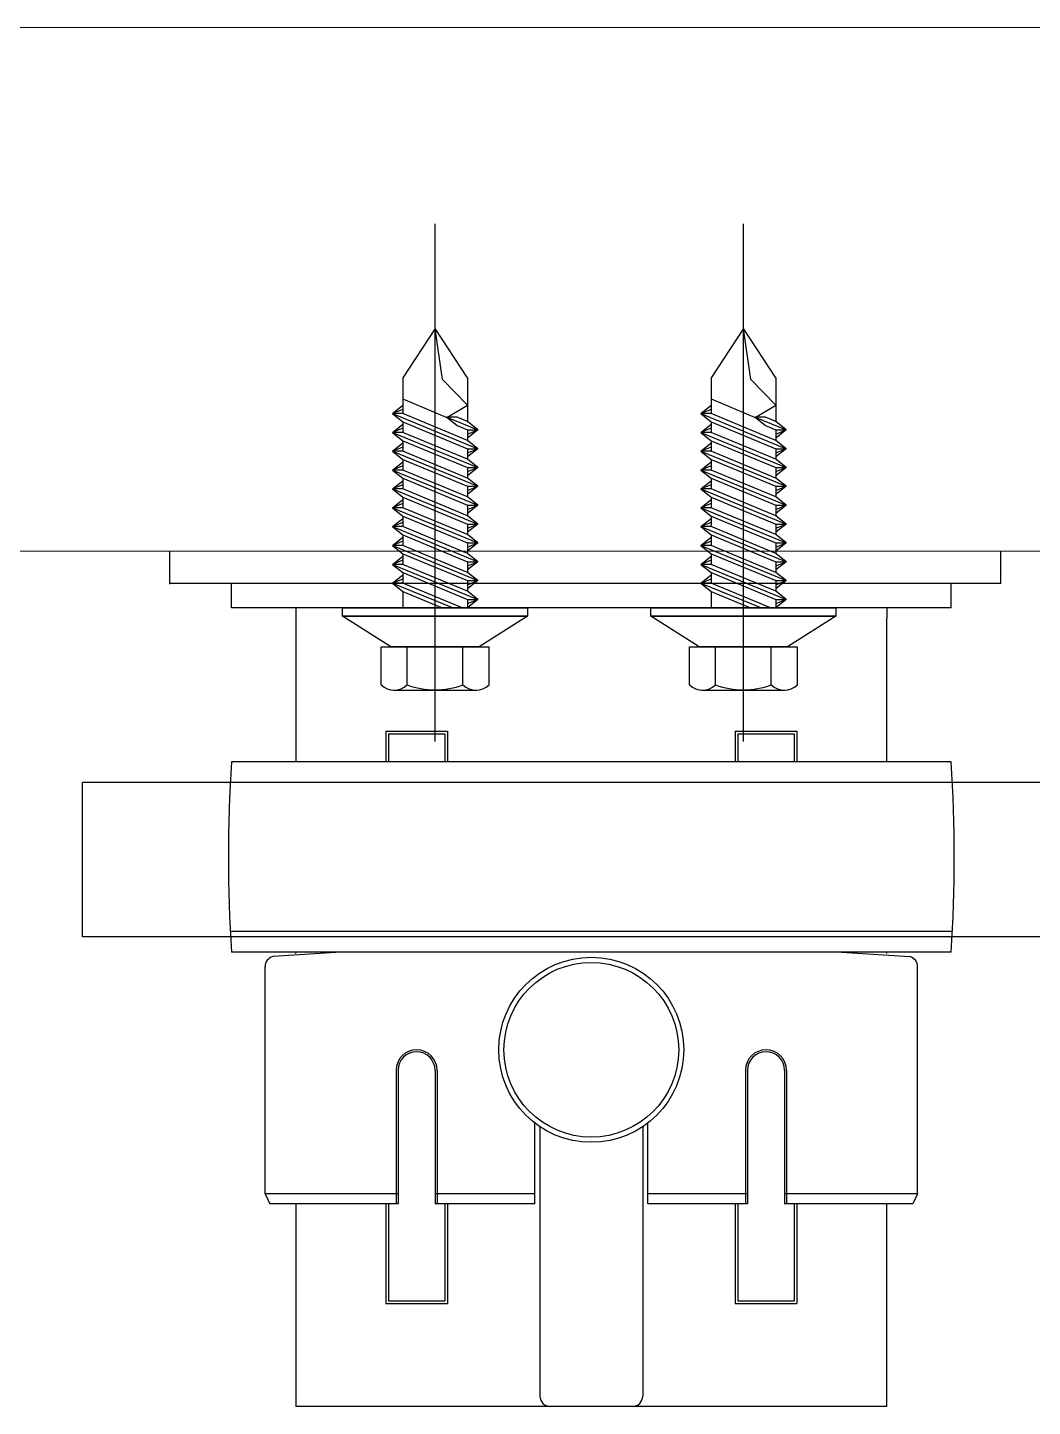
# Model space of a CAD drawing. Header units: millimetres. Extents: x 1448 to 104164, y -19509 to -89.
# Drawn here: x 60040.2 to 60138, y -16263.4 to -16129.2 of the extents above; entities that cross this region are included whole.
import ezdxf

# ---------------------------------------------------------------- set-up
doc = ezdxf.new("R2010")
doc.units = ezdxf.units.MM
doc.header["$LTSCALE"] = 60
doc.header["$MEASUREMENT"] = 0
doc.linetypes.add('HID', pattern=[2.5, 1.5, -1])
doc.layers.get('0').update_dxf_attribs({"linetype": 'CONTINUOUS'})
for name, color, linetype in [('BOLT', 8, 'CONTINUOUS'), ('cen', 14, 'CONTINUOUS'), ('DIM', 7, 'CONTINUOUS'), ('DOR', 4, 'CONTINUOUS'), ('ITXT', 7, 'CONTINUOUS')]:
    doc.layers.add(name, color=color, linetype=linetype)

msp = doc.modelspace()

# ---------------------------------------------------------------- linework, layer by layer
at = {"color": 4}
for p, q in [((60054.09, -16183.37, -18.97), (60054.09, -16180.17, -18.97)), ((60045.59, -16217.67, -18.97), (60045.59, -16202.67, -18.97))]:
    msp.add_line(p, q, dxfattribs=at)
for p, q in [((60123.84, -16200.67, -18.97), (60123.84, -16186.67, -18.97)), ((60123.84, -16263.37, -18.97), (60123.84, -16243.67, -18.97))]:
    msp.add_line(p, q)
at = {"layer": 'BOLT'}
for p, q in [((60076.74, -16163.3, -18.97), (60076.74, -16166.77, -18.97)), ((60083.04, -16163.3, -18.97), (60083.04, -16167.55, -18.97)), ((60106.74, -16163.3, -18.97), (60106.74, -16166.77, -18.97)), ((60113.04, -16163.3, -18.97), (60113.04, -16167.55, -18.97)), ((60076.74, -16167.58, -18.97), (60076.74, -16168.6, -18.97)), ((60106.74, -16167.58, -18.97), (60106.74, -16168.6, -18.97)), ((60083.04, -16168.36, -18.97), (60083.04, -16169.38, -18.97)), ((60113.04, -16168.36, -18.97), (60113.04, -16169.38, -18.97)), ((60076.74, -16169.41, -18.97), (60076.74, -16170.44, -18.97)), ((60083.04, -16170.19, -18.97), (60083.04, -16171.22, -18.97)), ((60106.74, -16169.41, -18.97), (60106.74, -16170.44, -18.97)), ((60113.04, -16170.19, -18.97), (60113.04, -16171.22, -18.97)), ((60076.74, -16171.24, -18.97), (60076.74, -16172.27, -18.97)), ((60106.74, -16171.24, -18.97), (60106.74, -16172.27, -18.97)), ((60076.74, -16173.07, -18.97), (60076.74, -16174.1, -18.97)), ((60083.04, -16172.02, -18.97), (60083.04, -16173.05, -18.97)), ((60106.74, -16173.07, -18.97), (60106.74, -16174.1, -18.97)), ((60113.04, -16172.02, -18.97), (60113.04, -16173.05, -18.97)), ((60083.04, -16173.85, -18.97), (60083.04, -16174.88, -18.97)), ((60113.04, -16173.85, -18.97), (60113.04, -16174.88, -18.97)), ((60076.74, -16174.91, -18.97), (60076.74, -16175.94, -18.97)), ((60083.04, -16175.69, -18.97), (60083.04, -16176.72, -18.97)), ((60106.74, -16174.91, -18.97), (60106.74, -16175.94, -18.97)), ((60113.04, -16175.69, -18.97), (60113.04, -16176.72, -18.97)), ((60076.74, -16176.74, -18.97), (60076.74, -16177.77, -18.97)), ((60106.74, -16176.74, -18.97), (60106.74, -16177.77, -18.97)), ((60083.04, -16177.52, -18.97), (60083.04, -16178.55, -18.97)), ((60113.04, -16177.52, -18.97), (60113.04, -16178.55, -18.97)), ((60076.74, -16178.57, -18.97), (60076.74, -16179.6, -18.97)), ((60083.04, -16179.35, -18.97), (60083.04, -16180.38, -18.97)), ((60106.74, -16178.57, -18.97), (60106.74, -16179.6, -18.97)), ((60113.04, -16179.35, -18.97), (60113.04, -16180.38, -18.97)), ((60076.74, -16180.41, -18.97), (60076.74, -16181.44, -18.97)), ((60106.74, -16180.41, -18.97), (60106.74, -16181.44, -18.97)), ((60076.74, -16182.24, -18.97), (60076.74, -16183.27, -18.97)), ((60083.04, -16181.19, -18.97), (60083.04, -16182.22, -18.97)), ((60106.74, -16182.24, -18.97), (60106.74, -16183.27, -18.97)), ((60113.04, -16181.19, -18.97), (60113.04, -16182.22, -18.97)), ((60083.04, -16183.02, -18.97), (60083.04, -16184.05, -18.97)), ((60113.04, -16183.02, -18.97), (60113.04, -16184.05, -18.97)), ((60076.74, -16184.07, -18.97), (60076.74, -16185.67, -18.97)), ((60083.04, -16184.85, -18.97), (60083.04, -16185.67, -18.97)), ((60106.74, -16184.07, -18.97), (60106.74, -16185.67, -18.97)), ((60113.04, -16184.85, -18.97), (60113.04, -16185.67, -18.97)), ((60074.64, -16193.17, -18.97), (60074.64, -16189.47, -18.97)), ((60074.64, -16189.47, -18.97), (60085.14, -16189.47, -18.97)), ((60077.17, -16193.17, -18.97), (60077.17, -16189.47, -18.97)), ((60082.6, -16193.17, -18.97), (60082.6, -16189.47, -18.97)), ((60085.14, -16193.17, -18.97), (60085.14, -16189.47, -18.97)), ((60104.64, -16193.17, -18.97), (60104.64, -16189.47, -18.97)), ((60104.64, -16189.47, -18.97), (60115.14, -16189.47, -18.97)), ((60107.17, -16193.17, -18.97), (60107.17, -16189.47, -18.97)), ((60112.6, -16193.17, -18.97), (60112.6, -16189.47, -18.97)), ((60115.14, -16193.17, -18.97), (60115.14, -16189.47, -18.97)), ((60075.82, -16193.67, -18.97), (60083.96, -16193.67, -18.97)), ((60105.82, -16193.67, -18.97), (60113.96, -16193.67, -18.97))]:
    msp.add_line(p, q, dxfattribs=at)
at = {"layer": 'BOLT', "color": 10}
for p, q in [((60075.74, -16166.77, -18.97), (60084.04, -16170.19, -18.97)), ((60075.74, -16166.77, -18.97), (60084.04, -16170.19, -18.97)), ((60081.03, -16167.12, -18.97), (60084.04, -16168.36, -18.97)), ((60081.03, -16167.12, -18.97), (60084.04, -16168.36, -18.97)), ((60105.74, -16166.77, -18.97), (60114.04, -16170.19, -18.97)), ((60105.74, -16166.77, -18.97), (60114.04, -16170.19, -18.97)), ((60111.03, -16167.12, -18.97), (60114.04, -16168.36, -18.97)), ((60111.03, -16167.12, -18.97), (60114.04, -16168.36, -18.97)), ((60075.74, -16168.6, -18.97), (60084.04, -16172.02, -18.97)), ((60075.74, -16168.6, -18.97), (60084.04, -16172.02, -18.97)), ((60105.74, -16168.6, -18.97), (60114.04, -16172.02, -18.97)), ((60105.74, -16168.6, -18.97), (60114.04, -16172.02, -18.97)), ((60075.74, -16170.44, -18.97), (60084.04, -16173.85, -18.97)), ((60075.74, -16170.44, -18.97), (60084.04, -16173.85, -18.97)), ((60105.74, -16170.44, -18.97), (60114.04, -16173.85, -18.97)), ((60105.74, -16170.44, -18.97), (60114.04, -16173.85, -18.97)), ((60075.74, -16172.27, -18.97), (60084.04, -16175.69, -18.97)), ((60075.74, -16172.27, -18.97), (60084.04, -16175.69, -18.97)), ((60105.74, -16172.27, -18.97), (60114.04, -16175.69, -18.97)), ((60105.74, -16172.27, -18.97), (60114.04, -16175.69, -18.97)), ((60075.74, -16174.1, -18.97), (60084.04, -16177.52, -18.97)), ((60075.74, -16174.1, -18.97), (60084.04, -16177.52, -18.97)), ((60105.74, -16174.1, -18.97), (60114.04, -16177.52, -18.97)), ((60105.74, -16174.1, -18.97), (60114.04, -16177.52, -18.97)), ((60075.74, -16175.94, -18.97), (60084.04, -16179.35, -18.97)), ((60075.74, -16175.94, -18.97), (60084.04, -16179.35, -18.97)), ((60105.74, -16175.94, -18.97), (60114.04, -16179.35, -18.97)), ((60105.74, -16175.94, -18.97), (60114.04, -16179.35, -18.97)), ((60075.74, -16177.77, -18.97), (60084.04, -16181.19, -18.97)), ((60075.74, -16177.77, -18.97), (60084.04, -16181.19, -18.97)), ((60105.74, -16177.77, -18.97), (60114.04, -16181.19, -18.97)), ((60105.74, -16177.77, -18.97), (60114.04, -16181.19, -18.97)), ((60075.74, -16179.6, -18.97), (60084.04, -16183.02, -18.97)), ((60075.74, -16179.6, -18.97), (60084.04, -16183.02, -18.97)), ((60105.74, -16179.6, -18.97), (60114.04, -16183.02, -18.97)), ((60105.74, -16179.6, -18.97), (60114.04, -16183.02, -18.97)), ((60075.74, -16181.44, -18.97), (60084.04, -16184.85, -18.97)), ((60075.74, -16181.44, -18.97), (60084.04, -16184.85, -18.97)), ((60105.74, -16181.44, -18.97), (60114.04, -16184.85, -18.97)), ((60105.74, -16181.44, -18.97), (60114.04, -16184.85, -18.97)), ((60075.74, -16183.27, -18.97), (60081.64, -16185.67, -18.97)), ((60105.74, -16183.27, -18.97), (60111.64, -16185.67, -18.97))]:
    msp.add_line(p, q, dxfattribs=at)
at = {"layer": 'BOLT', "elevation": -18.97}
for points in [[(60083.04, -16163.3), (60079.89, -16158.5), (60076.74, -16163.3)], [(60076.74, -16165.34), (60081.03, -16167.14), (60083.04, -16165.97), (60080.62, -16163.47), (60079.89, -16158.5)], [(60113.04, -16163.3), (60109.89, -16158.5), (60106.74, -16163.3)], [(60106.74, -16165.34), (60111.03, -16167.14), (60113.04, -16165.97), (60110.62, -16163.47), (60109.89, -16158.5)], [(60076.74, -16166.37), (60075.74, -16166.77), (60076.74, -16165.97)], [(60106.74, -16166.37), (60105.74, -16166.77), (60106.74, -16165.97)], [(60076.74, -16168.2), (60075.74, -16168.6), (60076.74, -16167.8)], [(60083.04, -16168.76), (60084.04, -16168.36), (60083.04, -16169.16)], [(60106.74, -16168.2), (60105.74, -16168.6), (60106.74, -16167.8)], [(60113.04, -16168.76), (60114.04, -16168.36), (60113.04, -16169.16)], [(60076.74, -16170.04), (60075.74, -16170.44), (60076.74, -16169.63)], [(60083.04, -16170.59), (60084.04, -16170.19), (60083.04, -16170.99)], [(60106.74, -16170.04), (60105.74, -16170.44), (60106.74, -16169.63)], [(60113.04, -16170.59), (60114.04, -16170.19), (60113.04, -16170.99)], [(60076.74, -16171.87), (60075.74, -16172.27), (60076.74, -16171.47)], [(60106.74, -16171.87), (60105.74, -16172.27), (60106.74, -16171.47)], [(60083.04, -16172.42), (60084.04, -16172.02), (60083.04, -16172.83)], [(60113.04, -16172.42), (60114.04, -16172.02), (60113.04, -16172.83)], [(60076.74, -16173.7), (60075.74, -16174.1), (60076.74, -16173.3)], [(60083.04, -16174.26), (60084.04, -16173.85), (60083.04, -16174.66)], [(60106.74, -16173.7), (60105.74, -16174.1), (60106.74, -16173.3)], [(60113.04, -16174.26), (60114.04, -16173.85), (60113.04, -16174.66)], [(60076.74, -16175.53), (60075.74, -16175.94), (60076.74, -16175.13)], [(60083.04, -16176.09), (60084.04, -16175.69), (60083.04, -16176.49)], [(60106.74, -16175.53), (60105.74, -16175.94), (60106.74, -16175.13)], [(60113.04, -16176.09), (60114.04, -16175.69), (60113.04, -16176.49)], [(60076.74, -16177.37), (60075.74, -16177.77), (60076.74, -16176.97)], [(60106.74, -16177.37), (60105.74, -16177.77), (60106.74, -16176.97)], [(60083.04, -16177.92), (60084.04, -16177.52), (60083.04, -16178.32)], [(60113.04, -16177.92), (60114.04, -16177.52), (60113.04, -16178.32)], [(60076.74, -16179.2), (60075.74, -16179.6), (60076.74, -16178.8)], [(60083.04, -16179.76), (60084.04, -16179.35), (60083.04, -16180.16)], [(60106.74, -16179.2), (60105.74, -16179.6), (60106.74, -16178.8)], [(60113.04, -16179.76), (60114.04, -16179.35), (60113.04, -16180.16)], [(60076.74, -16181.03), (60075.74, -16181.44), (60076.74, -16180.63)], [(60106.74, -16181.03), (60105.74, -16181.44), (60106.74, -16180.63)], [(60076.74, -16182.87), (60075.74, -16183.27), (60076.74, -16182.46)], [(60083.04, -16181.59), (60084.04, -16181.19), (60083.04, -16181.99)], [(60106.74, -16182.87), (60105.74, -16183.27), (60106.74, -16182.46)], [(60113.04, -16181.59), (60114.04, -16181.19), (60113.04, -16181.99)], [(60082.52, -16185.67), (60076.74, -16183.27), (60075.74, -16183.27), (60076.74, -16184.07), (60080.59, -16185.67)], [(60083.04, -16183.42), (60084.04, -16183.02), (60083.04, -16183.82)], [(60112.52, -16185.67), (60106.74, -16183.27), (60105.74, -16183.27), (60106.74, -16184.07), (60110.59, -16185.67)], [(60113.04, -16183.42), (60114.04, -16183.02), (60113.04, -16183.82)], [(60083.04, -16185.25), (60084.04, -16184.85), (60083.04, -16185.66)], [(60113.04, -16185.25), (60114.04, -16184.85), (60113.04, -16185.66)]]:
    msp.add_lwpolyline(points, dxfattribs=at)
for points in [[(60084.04, -16170.19), (60083.04, -16169.38), (60076.74, -16166.77), (60075.74, -16166.77), (60076.74, -16167.58), (60083.04, -16170.19)], [(60084.04, -16168.36), (60083.04, -16167.55), (60082.03, -16167.12), (60081.03, -16167.12), (60082.03, -16167.92), (60083.04, -16168.36)], [(60114.04, -16170.19), (60113.04, -16169.38), (60106.74, -16166.77), (60105.74, -16166.77), (60106.74, -16167.58), (60113.04, -16170.19)], [(60114.04, -16168.36), (60113.04, -16167.55), (60112.03, -16167.12), (60111.03, -16167.12), (60112.03, -16167.92), (60113.04, -16168.36)], [(60084.04, -16172.02), (60083.04, -16171.22), (60076.74, -16168.6), (60075.74, -16168.6), (60076.74, -16169.41), (60083.04, -16172.02)], [(60114.04, -16172.02), (60113.04, -16171.22), (60106.74, -16168.6), (60105.74, -16168.6), (60106.74, -16169.41), (60113.04, -16172.02)], [(60084.04, -16173.85), (60083.04, -16173.05), (60076.74, -16170.44), (60075.74, -16170.44), (60076.74, -16171.24), (60083.04, -16173.85)], [(60114.04, -16173.85), (60113.04, -16173.05), (60106.74, -16170.44), (60105.74, -16170.44), (60106.74, -16171.24), (60113.04, -16173.85)], [(60084.04, -16175.69), (60083.04, -16174.88), (60076.74, -16172.27), (60075.74, -16172.27), (60076.74, -16173.07), (60083.04, -16175.69)], [(60114.04, -16175.69), (60113.04, -16174.88), (60106.74, -16172.27), (60105.74, -16172.27), (60106.74, -16173.07), (60113.04, -16175.69)], [(60084.04, -16177.52), (60083.04, -16176.72), (60076.74, -16174.1), (60075.74, -16174.1), (60076.74, -16174.91), (60083.04, -16177.52)], [(60114.04, -16177.52), (60113.04, -16176.72), (60106.74, -16174.1), (60105.74, -16174.1), (60106.74, -16174.91), (60113.04, -16177.52)], [(60084.04, -16179.35), (60083.04, -16178.55), (60076.74, -16175.94), (60075.74, -16175.94), (60076.74, -16176.74), (60083.04, -16179.35)], [(60114.04, -16179.35), (60113.04, -16178.55), (60106.74, -16175.94), (60105.74, -16175.94), (60106.74, -16176.74), (60113.04, -16179.35)], [(60084.04, -16181.19), (60083.04, -16180.38), (60076.74, -16177.77), (60075.74, -16177.77), (60076.74, -16178.57), (60083.04, -16181.19)], [(60114.04, -16181.19), (60113.04, -16180.38), (60106.74, -16177.77), (60105.74, -16177.77), (60106.74, -16178.57), (60113.04, -16181.19)], [(60084.04, -16183.02), (60083.04, -16182.22), (60076.74, -16179.6), (60075.74, -16179.6), (60076.74, -16180.41), (60083.04, -16183.02)], [(60114.04, -16183.02), (60113.04, -16182.22), (60106.74, -16179.6), (60105.74, -16179.6), (60106.74, -16180.41), (60113.04, -16183.02)], [(60084.04, -16184.85), (60083.04, -16184.05), (60076.74, -16181.44), (60075.74, -16181.44), (60076.74, -16182.24), (60083.04, -16184.85)], [(60114.04, -16184.85), (60113.04, -16184.05), (60106.74, -16181.44), (60105.74, -16181.44), (60106.74, -16182.24), (60113.04, -16184.85)], [(60088.89, -16186.47), (60070.89, -16186.47), (60070.89, -16185.67), (60088.89, -16185.67)], [(60084.19, -16189.47), (60075.59, -16189.47), (60070.89, -16186.47), (60088.89, -16186.47)], [(60118.89, -16186.47), (60100.89, -16186.47), (60100.89, -16185.67), (60118.89, -16185.67)], [(60114.19, -16189.47), (60105.59, -16189.47), (60100.89, -16186.47), (60118.89, -16186.47)]]:
    msp.add_lwpolyline(points, close=True, dxfattribs=at)
at = {"layer": 'BOLT'}
for centre, radius, start, end in [((60075.91, -16191.81, -18.97), 1.86, 226.9662, 313.0338), ((60079.89, -16186.05, -18.97), 7.61, 249.1195, 290.8805), ((60083.87, -16191.81, -18.97), 1.86, 226.9662, 313.0338), ((60105.91, -16191.81, -18.97), 1.86, 226.9662, 313.0338), ((60109.89, -16186.05, -18.97), 7.61, 249.1195, 290.8805), ((60113.87, -16191.81, -18.97), 1.86, 226.9662, 313.0338)]:
    msp.add_arc(centre, radius, start, end, dxfattribs=at)
at = {"layer": 'cen'}
for p, q in [((60079.89, -16198.67, -18.97), (60079.89, -16148.32, -18.97)), ((60109.89, -16198.67, -18.97), (60109.89, -16148.32, -18.97))]:
    msp.add_line(p, q, dxfattribs=at)
at = {"layer": 'DIM', "color": 7}
for p, q in [((60060.09, -16185.67, -18.97), (60060.09, -16183.37, -18.97)), ((60130.09, -16185.67, -18.97), (60130.09, -16183.37, -18.97)), ((60130.09, -16185.67, -18.97), (60060.09, -16185.67, -18.97)), ((60066.34, -16185.67, -18.97), (60066.34, -16200.67, -18.97)), ((60066.34, -16185.67, -18.97), (60066.34, -16186.67, -18.97)), ((60123.84, -16185.67, -18.97), (60123.84, -16186.67, -18.97)), ((60130.09, -16200.67, -18.97), (60060.09, -16200.67, -18.97)), ((60130.09, -16219.17, -18.97), (60060.09, -16219.17, -18.97)), ((60070.76, -16219.17, -18.97), (60064.09, -16219.61, -18.97)), ((60066.34, -16219.29, -18.97), (60066.34, -16219.17, -18.97)), ((60119.42, -16219.17, -18.97), (60126.08, -16219.61, -18.97)), ((60123.84, -16219.29, -18.97), (60123.84, -16219.17, -18.97)), ((60063.34, -16242.67, -18.97), (60063.34, -16220.58, -18.97)), ((60126.84, -16242.67, -18.97), (60126.84, -16220.58, -18.97)), ((60089.59, -16243.67, -18.97), (60089.59, -16235.79, -18.97)), ((60100.59, -16243.67, -18.97), (60100.59, -16235.79, -18.97)), ((60076.29, -16242.67, -18.97), (60063.34, -16242.67, -18.97)), ((60063.34, -16242.67, -18.97), (60063.81, -16243.67, -18.97)), ((60089.59, -16242.67, -18.97), (60079.89, -16242.67, -18.97)), ((60110.29, -16242.67, -18.97), (60100.59, -16242.67, -18.97)), ((60126.84, -16242.67, -18.97), (60113.89, -16242.67, -18.97)), ((60126.84, -16242.67, -18.97), (60126.37, -16243.67, -18.97)), ((60076.29, -16243.67, -18.97), (60063.81, -16243.67, -18.97)), ((60066.34, -16243.67, -18.97), (60066.34, -16263.37, -18.97)), ((60089.59, -16243.67, -18.97), (60079.89, -16243.67, -18.97)), ((60110.29, -16243.67, -18.97), (60100.59, -16243.67, -18.97)), ((60126.37, -16243.67, -18.97), (60113.89, -16243.67, -18.97)), ((60123.84, -16263.37, -18.97), (60066.34, -16263.37, -18.97))]:
    msp.add_line(p, q, dxfattribs=at)
at = {"layer": 'DIM', "color": 1, "linetype": 'HID'}
for p, q in [((60075.09, -16197.67, -18.97), (60081.09, -16197.67, -18.97)), ((60075.09, -16197.67, -18.97), (60075.09, -16200.67, -18.97)), ((60075.34, -16197.92, -18.97), (60080.84, -16197.92, -18.97)), ((60075.34, -16197.92, -18.97), (60075.34, -16200.67, -18.97)), ((60080.84, -16197.92, -18.97), (60080.84, -16200.67, -18.97)), ((60081.09, -16197.67, -18.97), (60081.09, -16200.67, -18.97)), ((60109.09, -16197.67, -18.97), (60115.09, -16197.67, -18.97)), ((60109.09, -16197.67, -18.97), (60109.09, -16200.67, -18.97)), ((60109.34, -16197.92, -18.97), (60114.84, -16197.92, -18.97)), ((60109.34, -16197.92, -18.97), (60109.34, -16200.67, -18.97)), ((60114.84, -16197.92, -18.97), (60114.84, -16200.67, -18.97)), ((60115.09, -16197.67, -18.97), (60115.09, -16200.67, -18.97)), ((60130.21, -16202.67, -18.97), (60060.09, -16202.67, -18.97)), ((60130.21, -16217.17, -18.97), (60060.09, -16217.17, -18.97)), ((60075.09, -16243.67, -18.97), (60075.09, -16253.37, -18.97)), ((60075.34, -16243.67, -18.97), (60075.34, -16253.12, -18.97)), ((60080.84, -16243.67, -18.97), (60080.84, -16253.12, -18.97)), ((60081.09, -16243.67, -18.97), (60081.09, -16253.37, -18.97)), ((60109.09, -16243.67, -18.97), (60109.09, -16253.37, -18.97)), ((60109.34, -16243.67, -18.97), (60109.34, -16253.12, -18.97)), ((60114.84, -16243.67, -18.97), (60114.84, -16253.12, -18.97)), ((60115.09, -16243.67, -18.97), (60115.09, -16253.37, -18.97)), ((60075.09, -16253.37, -18.97), (60081.09, -16253.37, -18.97)), ((60080.84, -16253.12, -18.97), (60075.34, -16253.12, -18.97)), ((60109.09, -16253.37, -18.97), (60115.09, -16253.37, -18.97)), ((60114.84, -16253.12, -18.97), (60109.34, -16253.12, -18.97))]:
    msp.add_line(p, q, dxfattribs=at)
at = {"layer": 'DIM', "color": 4}
for p, q in [((60229.72, -16202.67, -18.97), (60045.59, -16202.67, -18.97)), ((60229.72, -16217.67, -18.97), (60045.59, -16217.67, -18.97))]:
    msp.add_line(p, q, dxfattribs=at)
at = {"layer": 'DIM', "color": 2}
for p, q in [((60076.09, -16230.67, -18.97), (60076.09, -16243.67, -18.97)), ((60076.29, -16230.67, -18.97), (60076.29, -16243.67, -18.97)), ((60079.89, -16230.67, -18.97), (60079.89, -16243.67, -18.97)), ((60080.09, -16230.67, -18.97), (60080.09, -16243.67, -18.97)), ((60110.09, -16230.67, -18.97), (60110.09, -16243.67, -18.97)), ((60110.29, -16230.67, -18.97), (60110.29, -16243.67, -18.97)), ((60113.89, -16230.67, -18.97), (60113.89, -16243.67, -18.97)), ((60114.09, -16230.67, -18.97), (60114.09, -16243.67, -18.97))]:
    msp.add_line(p, q, dxfattribs=at)
at = {"layer": 'DIM', "color": 0}
for p, q in [((60090.09, -16236.15, -18.97), (60090.09, -16262.37, -18.97)), ((60100.09, -16236.15, -18.97), (60100.09, -16262.37, -18.97)), ((60099.09, -16263.37, -18.97), (60091.09, -16263.37, -18.97))]:
    msp.add_line(p, q, dxfattribs=at)
at = {"layer": 'DIM', "color": 7}
for radius in [9, 8.5]:
    msp.add_circle((60095.09, -16228.67, -18.97), radius, dxfattribs=at)
for centre, radius, start, end in [((60194.52, -16209.92, -18.97), 134.75, 176.0638, 183.9362), ((59995.66, -16209.92, -18.97), 134.75, 356.0638, 3.9362), ((60064.34, -16220.58, -18.97), 1, 104.0969, 180), ((60125.84, -16220.58, -18.97), 1, 0, 75.9031)]:
    msp.add_arc(centre, radius, start, end, dxfattribs=at)
at = {"layer": 'DIM', "color": 2}
for centre, radius, start, end in [((60078.09, -16230.67, -18.97), 2, 90, 180), ((60078.09, -16230.67, -18.97), 1.8, 90, 180), ((60078.09, -16230.67, -18.97), 2, 0, 90), ((60078.09, -16230.67, -18.97), 1.8, 0, 90), ((60112.09, -16230.67, -18.97), 2, 90, 180), ((60112.09, -16230.67, -18.97), 1.8, 90, 180), ((60112.09, -16230.67, -18.97), 2, 0, 90), ((60112.09, -16230.67, -18.97), 1.8, 0, 90)]:
    msp.add_arc(centre, radius, start, end, dxfattribs=at)
at = {"layer": 'DIM', "color": 0}
for centre, start, end in [((60091.09, -16262.37, -18.97), 180, 270), ((60099.09, -16262.37, -18.97), 270, 0)]:
    msp.add_arc(centre, 1, start, end, dxfattribs=at)
at = {"layer": 'DOR', "lineweight": 0}
for p, q in [((60217.72, -16129.22, -18.97), (50981.91, -16129.22, -18.97)), ((50981.91, -16180.17, -18.97), (60217.72, -16180.17, -18.97))]:
    msp.add_line(p, q, dxfattribs=at)
at = {"layer": 'ITXT', "color": 4}
for q in [(60134.94, -16180.17, -18.97), (60054.09, -16183.32, -18.97)]:
    msp.add_line((60134.94, -16183.32, -18.97), q, dxfattribs=at)

doc.saveas('drawing.dxf')
